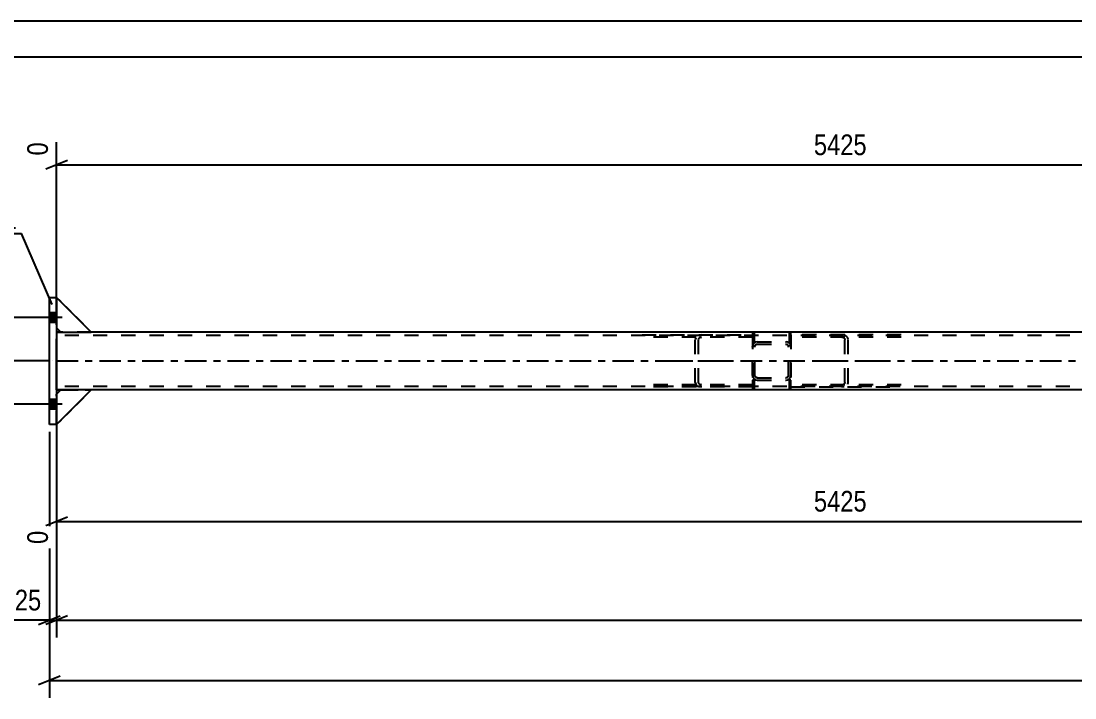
# Model space of a CAD drawing. Header units: millimetres. Extents: x -178 to 1011, y -683 to 158.
# Drawn here: x -0.9 to 145, y 64.3 to 157.9 of the extents above; entities that cross this region are included whole.
import ezdxf

# ---------------------------------------------------------------- set-up
doc = ezdxf.new("R2010")
doc.units = ezdxf.units.MM
doc.linetypes.add('DXK_LINE_DOT2', pattern=[3.9198, 1.9599, -1.9599])
doc.linetypes.add('DXK_LINE_DOT3', pattern=[5.9187, 2.979, -0.9799, 0.9799, -0.9799])
doc.styles.add('Arial Narrow', font='ARIALN.TTF', dxfattribs={"height": 0.2})

# ---------------------------------------------------------------- blocks, each defined once
blk = doc.blocks.new('Unknown-389678143-1162')
at = {"color": 5, "linetype": 'Continuous'}
for p, q in [((1011.04, 157.93), (-177.96, 157.93)), ((1006.04, 152.93), (-172.96, 152.93))]:
    blk.add_line(p, q, dxfattribs=at)
blk = doc.blocks.new('Part-389678143-3690 - 3668')
at = {"color": 7, "linetype": 'DXK_LINE_DOT2'}
for p, q in [((100.63, 108.26), (100.39, 108.26)), ((100.39, 108.26), (100.39, 107.06)), ((100.63, 107.06), (100.63, 108.26)), ((100.39, 107.06), (100.63, 107.06))]:
    blk.add_line(p, q, dxfattribs=at)
at = {"color": 7, "linetype": 'DXK_LINE_DOT3'}
blk.add_line((100.51, 107.66), (100.51, 107.66), dxfattribs=at)
blk = doc.blocks.new('Part-389678143-3741 - 3668')
at = {"color": 7, "linetype": 'DXK_LINE_DOT2'}
for p, q in [((4.03, 106.3), (4.63, 106.9)), ((8.83, 106.9), (4.03, 102.1)), ((4.63, 106.9), (8.83, 106.9)), ((4.03, 102.1), (4.03, 106.3))]:
    blk.add_line(p, q, dxfattribs=at)
at = {"color": 7, "linetype": 'DXK_LINE_DOT3'}
for p, q in [((4.03, 106.9), (8.83, 106.9)), ((8.83, 106.9), (4.03, 102.1))]:
    blk.add_line(p, q, dxfattribs=at)
blk = doc.blocks.new('Part-389678143-3689 - 3668')
at = {"color": 7, "linetype": 'DXK_LINE_DOT2'}
for p, q in [((100.63, 114.74), (100.39, 114.74)), ((100.39, 114.74), (100.39, 113.54)), ((100.63, 113.54), (100.63, 114.74)), ((100.39, 113.54), (100.63, 113.54))]:
    blk.add_line(p, q, dxfattribs=at)
at = {"color": 7, "linetype": 'DXK_LINE_DOT3'}
blk.add_line((100.51, 114.14), (100.51, 114.14), dxfattribs=at)
blk = doc.blocks.new('Part-389678143-3691 - 3668')
at = {"color": 7, "linetype": 'DXK_LINE_DOT2'}
for p, q in [((105.67, 114.74), (105.43, 114.74)), ((105.43, 114.74), (105.43, 113.54)), ((105.67, 113.54), (105.67, 114.74)), ((105.43, 113.54), (105.67, 113.54))]:
    blk.add_line(p, q, dxfattribs=at)
at = {"color": 7, "linetype": 'DXK_LINE_DOT3'}
blk.add_line((105.55, 114.14), (105.55, 114.14), dxfattribs=at)
blk = doc.blocks.new('Part-389678143-3692 - 3668')
at = {"color": 7, "linetype": 'DXK_LINE_DOT2'}
for p, q in [((105.67, 108.26), (105.43, 108.26)), ((105.43, 108.26), (105.43, 107.06)), ((105.67, 107.06), (105.67, 108.26)), ((105.43, 107.06), (105.67, 107.06))]:
    blk.add_line(p, q, dxfattribs=at)
at = {"color": 7, "linetype": 'DXK_LINE_DOT3'}
blk.add_line((105.55, 107.66), (105.55, 107.66), dxfattribs=at)
blk = doc.blocks.new('Part-389678143-3905 - 3668')
at = {"color": 7, "linetype": 'DXK_LINE_DOT2'}
for p, q in [((85.08, 114.5), (100.39, 114.5)), ((100.39, 114.18), (85.08, 114.18)), ((92.51, 114.1), (92.44, 113.86)), ((92.44, 107.94), (92.44, 113.86)), ((92.88, 113.86), (92.92, 113.98)), ((92.88, 107.94), (92.88, 113.86)), ((93.32, 114.5), (92.99, 114.45)), ((93.15, 114.15), (93.32, 114.18)), ((100.39, 114.5), (100.39, 107.3)), ((100.39, 107.62), (85.08, 107.62)), ((100.39, 107.3), (85.08, 107.3)), ((92.44, 107.94), (92.51, 107.69)), ((92.92, 107.82), (92.88, 107.94)), ((92.99, 107.35), (93.32, 107.3)), ((93.32, 107.62), (93.15, 107.64))]:
    blk.add_line(p, q, dxfattribs=at)
at = {"color": 7, "linetype": 'DXK_LINE_DOT3'}
blk.add_line((89.15, 110.9), (97.39, 110.9), dxfattribs=at)
at = {"color": 7, "linetype": 'DXK_LINE_DOT2'}
for centre, radius, start, end in [((93.25, 113.77), 0.401, 104.5547, 147.5896), ((93.19, 108.12), 0.802, 212.4104, 255.4453), ((93.25, 108.03), 0.401, 212.4104, 255.4453)]:
    blk.add_arc(centre, radius, start, end, dxfattribs=at)
blk = doc.blocks.new('Part-389678143-3735 - 3668')
at = {"color": 7, "linetype": 'DXK_LINE_DOT2'}
for p, q in [((4.03, 106.3), (4.63, 106.9)), ((8.83, 106.9), (4.03, 102.1)), ((4.63, 106.9), (8.83, 106.9)), ((4.03, 102.1), (4.03, 106.3))]:
    blk.add_line(p, q, dxfattribs=at)
at = {"color": 7, "linetype": 'DXK_LINE_DOT3'}
for p, q in [((4.03, 106.9), (8.83, 106.9)), ((8.83, 106.9), (4.03, 102.1))]:
    blk.add_line(p, q, dxfattribs=at)
blk = doc.blocks.new('Part-389678143-3873 - 3668')
at = {"color": 2, "linetype": 'Continuous'}
for p, q in [((3.03, 102.1), (3.03, 119.7)), ((3.03, 119.7), (4.03, 119.7)), ((4.03, 119.7), (4.03, 102.1)), ((4.03, 102.1), (3.03, 102.1))]:
    blk.add_line(p, q, dxfattribs=at)
at = {"color": 7, "linetype": 'DXK_LINE_DOT3'}
blk.add_line((3.53, 110.9), (3.53, 110.9), dxfattribs=at)
blk = doc.blocks.new('Part-389678143-3738 - 3668')
at = {"color": 2, "linetype": 'Continuous'}
for p, q in [((4.03, 106.3), (4.63, 106.9)), ((8.83, 106.9), (4.03, 102.1)), ((8.83, 106.9), (4.63, 106.9))]:
    blk.add_line(p, q, dxfattribs=at)
at = {"color": 7, "linetype": 'DXK_LINE_DOT3'}
for p, q in [((4.03, 106.9), (8.83, 106.9)), ((8.83, 106.9), (4.03, 102.1))]:
    blk.add_line(p, q, dxfattribs=at)
at = {"color": 7, "linetype": 'DXK_LINE_DOT2'}
blk.add_line((4.03, 102.1), (4.03, 106.3), dxfattribs=at)
blk = doc.blocks.new('Part-389678143-3744 - 3668')
at = {"color": 7, "linetype": 'DXK_LINE_DOT2'}
for p, q in [((8.83, 114.9), (4.03, 119.7)), ((4.03, 119.7), (4.03, 115.5)), ((4.03, 115.5), (4.63, 114.9)), ((4.63, 114.9), (8.83, 114.9))]:
    blk.add_line(p, q, dxfattribs=at)
at = {"color": 7, "linetype": 'DXK_LINE_DOT3'}
for p, q in [((8.83, 114.9), (4.03, 119.7)), ((4.03, 114.9), (8.83, 114.9))]:
    blk.add_line(p, q, dxfattribs=at)
blk = doc.blocks.new('Part-389678143-3747 - 3668')
at = {"color": 2, "linetype": 'Continuous'}
for p, q in [((8.83, 114.9), (4.03, 119.7)), ((4.03, 115.5), (4.63, 114.9)), ((4.63, 114.9), (8.83, 114.9))]:
    blk.add_line(p, q, dxfattribs=at)
at = {"color": 7, "linetype": 'DXK_LINE_DOT2'}
blk.add_line((4.03, 119.7), (4.03, 115.5), dxfattribs=at)
at = {"color": 7, "linetype": 'DXK_LINE_DOT3'}
for p, q in [((8.83, 114.9), (4.03, 119.7)), ((4.03, 114.9), (8.83, 114.9))]:
    blk.add_line(p, q, dxfattribs=at)
blk = doc.blocks.new('Part-389678143-3750 - 3668')
at = {"color": 7, "linetype": 'DXK_LINE_DOT2'}
for p, q in [((8.83, 114.9), (4.03, 119.7)), ((4.03, 119.7), (4.03, 115.5)), ((4.03, 115.5), (4.63, 114.9)), ((4.63, 114.9), (8.83, 114.9))]:
    blk.add_line(p, q, dxfattribs=at)
at = {"color": 7, "linetype": 'DXK_LINE_DOT3'}
for p, q in [((8.83, 114.9), (4.03, 119.7)), ((4.03, 114.9), (8.83, 114.9))]:
    blk.add_line(p, q, dxfattribs=at)
blk = doc.blocks.new('Bolt-389678143-3804 - 3668')
at = {"linetype": 'Continuous'}
for points in [[(3.03, 117.56), (3.03, 116.24), (4.03, 116.24), (4.03, 117.56)], [(3.03, 117.56), (3.03, 116.24), (4.03, 116.24), (4.03, 117.56)], [(3.03, 105.56), (3.03, 104.24), (4.03, 104.24), (4.03, 105.56)], [(3.03, 105.56), (3.03, 104.24), (4.03, 104.24), (4.03, 105.56)]]:
    blk.add_hatch(color=1, dxfattribs=at).paths.add_polyline_path(points)
at = {"color": 1, "linetype": 'Continuous'}
for p, q in [((4.79, 116.9), (0.03, 116.9)), ((4.79, 116.9), (0.03, 116.9)), ((4.03, 117.56), (3.03, 117.56)), ((4.03, 117.56), (3.03, 117.56)), ((4.03, 116.24), (3.03, 116.24)), ((4.03, 116.24), (3.03, 116.24)), ((4.03, 105.56), (3.03, 105.56)), ((4.03, 105.56), (3.03, 105.56)), ((4.79, 104.9), (0.03, 104.9)), ((4.79, 104.9), (0.03, 104.9)), ((4.03, 104.24), (3.03, 104.24)), ((4.03, 104.24), (3.03, 104.24))]:
    blk.add_line(p, q, dxfattribs=at)
blk = doc.blocks.new('Part-389678143-3892 - 3668')
at = {"color": 7, "linetype": 'DXK_LINE_DOT2'}
for p, q in [((100.44, 113.14), (100.39, 112.9)), ((100.39, 108.9), (100.39, 112.9)), ((100.71, 112.9), (100.73, 113.02)), ((100.71, 108.9), (100.71, 112.9)), ((101.03, 113.54), (100.78, 113.49)), ((100.91, 113.19), (101.03, 113.22)), ((101.03, 113.54), (105.03, 113.54)), ((101.03, 113.22), (105.03, 113.22)), ((105.27, 113.49), (105.03, 113.54)), ((105.03, 113.22), (105.15, 113.19)), ((105.32, 113.02), (105.35, 112.9)), ((105.35, 108.9), (105.35, 112.9)), ((105.67, 112.9), (105.62, 113.14)), ((105.67, 108.9), (105.67, 112.9)), ((100.39, 108.9), (100.44, 108.65)), ((100.73, 108.78), (100.71, 108.9)), ((100.78, 108.31), (101.03, 108.26)), ((101.03, 108.58), (100.91, 108.6)), ((101.03, 108.58), (105.03, 108.58)), ((101.03, 108.26), (105.03, 108.26)), ((105.15, 108.6), (105.03, 108.58)), ((105.03, 108.26), (105.27, 108.31)), ((105.35, 108.9), (105.32, 108.78)), ((105.62, 108.65), (105.67, 108.9))]:
    blk.add_line(p, q, dxfattribs=at)
at = {"color": 7, "linetype": 'DXK_LINE_DOT3'}
blk.add_line((103.03, 110.9), (103.03, 110.9), dxfattribs=at)
at = {"color": 7, "linetype": 'DXK_LINE_DOT2'}
for centre, radius, start, end in [((101.03, 112.9), 0.64, 112.5, 157.5), ((101.03, 112.9), 0.32, 112.5, 157.5), ((105.03, 112.9), 0.32, 22.5, 67.5), ((105.03, 112.9), 0.64, 22.5, 67.5), ((101.03, 108.9), 0.64, 202.5, 247.5), ((101.03, 108.9), 0.32, 202.5, 247.5), ((105.03, 108.9), 0.32, 292.5, 337.5), ((105.03, 108.9), 0.64, 292.5, 337.5)]:
    blk.add_arc(centre, radius, start, end, dxfattribs=at)
blk = doc.blocks.new('Part-389678143-3906 - 3668')
at = {"color": 7, "linetype": 'DXK_LINE_DOT2'}
for p, q in [((105.67, 114.5), (105.67, 107.3)), ((120.97, 114.5), (105.67, 114.5)), ((120.97, 114.18), (105.67, 114.18)), ((113.07, 114.45), (112.73, 114.5)), ((112.73, 114.18), (112.9, 114.15)), ((113.14, 113.98), (113.17, 113.86)), ((113.17, 107.94), (113.17, 113.86)), ((113.61, 113.86), (113.55, 114.1)), ((113.61, 107.94), (113.61, 113.86)), ((120.97, 107.62), (105.67, 107.62)), ((105.67, 107.3), (120.97, 107.3)), ((112.9, 107.64), (112.73, 107.62)), ((112.73, 107.3), (113.07, 107.35)), ((113.17, 107.94), (113.14, 107.82)), ((113.55, 107.69), (113.61, 107.94))]:
    blk.add_line(p, q, dxfattribs=at)
at = {"color": 7, "linetype": 'DXK_LINE_DOT3'}
blk.add_line((108.67, 110.9), (116.91, 110.9), dxfattribs=at)
at = {"color": 7, "linetype": 'DXK_LINE_DOT2'}
for centre, radius, start, end in [((112.8, 113.77), 0.401, 32.4104, 75.4453), ((112.87, 113.67), 0.802, 32.4104, 75.4453), ((112.8, 108.03), 0.401, 284.5547, 327.5896)]:
    blk.add_arc(centre, radius, start, end, dxfattribs=at)
blk = doc.blocks.new('Part-389678143-3976 - 3668')
at = {"color": 2, "linetype": 'Continuous'}
for p, q in [((4.63, 114.9), (4.03, 114.9)), ((4.03, 107.86), (4.03, 113.94)), ((221.03, 114.9), (8.83, 114.9)), ((4.63, 106.9), (4.03, 106.9)), ((221.03, 106.9), (8.83, 106.9))]:
    blk.add_line(p, q, dxfattribs=at)
at = {"color": 7, "linetype": 'DXK_LINE_DOT2'}
for p, q in [((4.03, 114.9), (4.03, 113.94)), ((4.03, 114.9), (4.03, 114.62)), ((842.03, 114.42), (4.03, 114.42)), ((8.83, 114.9), (4.63, 114.9)), ((4.03, 106.9), (4.03, 107.86)), ((842.03, 107.38), (4.03, 107.38)), ((8.83, 106.9), (4.63, 106.9))]:
    blk.add_line(p, q, dxfattribs=at)
at = {"color": 7, "linetype": 'DXK_LINE_DOT3'}
blk.add_line((4.03, 110.9), (842.03, 110.9), dxfattribs=at)
blk = doc.blocks.new('StraightDimension-389678143-4162 - 3668')
at = {"color": 7, "linetype": 'Continuous'}
for p, q in [((3.03, 101.1), (3.03, 72.63)), ((4.03, 101.1), (4.03, 72.63)), ((3.03, 75.03), (-2.88, 75.03)), ((3.03, 75.03), (-2.88, 75.03)), ((1.53, 74.43), (4.53, 75.63)), ((5.53, 75.63), (2.53, 74.43)), ((3.03, 75.03), (4.03, 75.03))]:
    blk.add_line(p, q, dxfattribs=at)
at = {"color": 0}
blk.add_wipeout([(2.5, 75.78), (2.5, 79.98), (-2.35, 79.98), (-2.35, 75.78)], dxfattribs=at)
at = {"color": 3, "style": 'Arial Narrow'}
blk.add_text('25', height=2.863, dxfattribs=at).set_placement((-1.75, 76.38))
blk = doc.blocks.new('StraightDimension-389678143-4179 - 3668')
at = {"color": 7, "linetype": 'Continuous'}
for p, q in [((4.03, 101.1), (4.03, 72.63)), ((5.53, 75.63), (2.53, 74.43)), ((4.03, 75.03), (842.03, 75.03))]:
    blk.add_line(p, q, dxfattribs=at)
blk = doc.blocks.new('StraightDimension-389678143-4242 - 3668')
at = {"color": 7, "linetype": 'Continuous'}
for p, q in [((4.03, 115.9), (4.03, 141.16)), ((5.53, 138.63), (2.53, 137.43)), ((4.03, 138.03), (221.03, 138.03))]:
    blk.add_line(p, q, dxfattribs=at)
at = {"color": 0}
blk.add_wipeout([(116.78, 138.78), (116.78, 142.98), (108.27, 142.98), (108.27, 138.78)], dxfattribs=at)
at = {"color": 3, "style": 'Arial Narrow'}
blk.add_text('5425', height=2.863, dxfattribs=at).set_placement((108.87, 139.38))
at = {"color": 0, "linetype": 'Continuous'}
blk.add_wipeout([(3.43, 141.76), (-0.77, 141.76), (-0.77, 138.73), (3.43, 138.73)], dxfattribs=at)
at = {"color": 3, "linetype": 'Continuous', "style": 'Arial Narrow'}
blk.add_text('0', height=2.86, rotation=90.0002, dxfattribs=at).set_placement((2.83, 139.33))
blk = doc.blocks.new('StraightDimension-389678143-4149 - 3668')
at = {"color": 7, "linetype": 'Continuous'}
for p, q in [((3.03, 101.1), (3.03, 64.28)), ((4.53, 67.28), (1.53, 66.08)), ((3.03, 66.68), (843.03, 66.68))]:
    blk.add_line(p, q, dxfattribs=at)
blk = doc.blocks.new('StraightDimension-389678143-26232 - 3668')
at = {"color": 7, "linetype": 'Continuous'}
for p, q in [((4.03, 105.9), (4.03, 85.58)), ((5.53, 89.31), (2.53, 88.11)), ((4.03, 88.71), (221.03, 88.71))]:
    blk.add_line(p, q, dxfattribs=at)
at = {"color": 0}
blk.add_wipeout([(116.78, 89.46), (116.78, 93.66), (108.27, 93.66), (108.27, 89.46)], dxfattribs=at)
at = {"color": 3, "style": 'Arial Narrow'}
blk.add_text('5425', height=2.863, dxfattribs=at).set_placement((108.87, 90.06))
at = {"color": 0, "linetype": 'Continuous'}
blk.add_wipeout([(3.43, 88.01), (-0.77, 88.01), (-0.77, 84.98), (3.43, 84.98)], dxfattribs=at)
at = {"color": 3, "linetype": 'Continuous', "style": 'Arial Narrow'}
blk.add_text('0', height=2.86, rotation=90.0002, dxfattribs=at).set_placement((2.83, 85.58))
blk = doc.blocks.new('StraightDimension-389678143-45308 - 3668')
at = {"color": 7, "linetype": 'Continuous'}
for p, q in [((-5.96, 116.9), (-5.96, 124.63)), ((-5.96, 116.9), (-5.96, 124.63)), ((-6.56, 118.4), (-5.36, 115.4)), ((0.03, 116.9), (-8.81, 116.9)), ((-5.96, 110.9), (-5.96, 116.9)), ((-5.36, 109.4), (-6.56, 112.4)), ((3.03, 110.9), (-8.81, 110.9))]:
    blk.add_line(p, q, dxfattribs=at)
at = {"color": 0}
blk.add_wipeout([(-6.71, 124.11), (-10.91, 124.11), (-10.91, 117.42), (-6.71, 117.42)], dxfattribs=at)
at = {"color": 3, "style": 'Arial Narrow'}
blk.add_text('150', height=2.863, rotation=90.0002, dxfattribs=at).set_placement((-7.31, 118.02))
blk = doc.blocks.new('StraightDimension-389678143-45309 - 3668')
at = {"color": 7, "linetype": 'Continuous'}
for p, q in [((-6.56, 112.4), (-5.36, 109.4)), ((3.03, 110.9), (-8.81, 110.9)), ((-5.96, 104.9), (-5.96, 110.9)), ((-5.36, 103.4), (-6.56, 106.4)), ((0.03, 104.9), (-8.81, 104.9)), ((-5.96, 104.9), (-5.96, 97.16)), ((-5.96, 104.9), (-5.96, 97.16))]:
    blk.add_line(p, q, dxfattribs=at)
at = {"color": 0}
blk.add_wipeout([(-6.71, 104.37), (-10.91, 104.37), (-10.91, 97.69), (-6.71, 97.69)], dxfattribs=at)
at = {"color": 3, "style": 'Arial Narrow'}
blk.add_text('150', height=2.863, rotation=90.0002, dxfattribs=at).set_placement((-7.31, 98.29))
blk = doc.blocks.new('Mark-389678143-3869 - 3668')
at = {"color": 0}
blk.add_wipeout([(-1.45, 129.14), (-1.45, 132.14), (-7.66, 132.14), (-7.66, 129.14)], dxfattribs=at)
blk.add_wipeout([(-1.45, 129.14), (-1.45, 132.14), (-7.66, 132.14), (-7.66, 129.14)], dxfattribs=at)
at = {"color": 30, "linetype": 'Continuous'}
for p in [(-8.26, 128.54), (3.4, 118.7)]:
    blk.add_line(p, (-0.85, 128.54), dxfattribs=at)
at = {"color": 3, "style": 'Arial Narrow'}
blk.add_text('SP1', height=2.863, dxfattribs=at).set_placement((-7.66, 129.14))

msp = doc.modelspace()

# ---------------------------------------------------------------- block references
for name in ['Unknown-389678143-1162', 'Part-389678143-3873 - 3668', 'Part-389678143-3744 - 3668', 'Part-389678143-3747 - 3668', 'Part-389678143-3750 - 3668', 'Bolt-389678143-3804 - 3668', 'Part-389678143-3976 - 3668', 'Part-389678143-3905 - 3668', 'Part-389678143-3689 - 3668', 'Part-389678143-3691 - 3668', 'Part-389678143-3906 - 3668', 'Part-389678143-3892 - 3668', 'Part-389678143-3690 - 3668', 'Part-389678143-3692 - 3668', 'Part-389678143-3741 - 3668', 'Part-389678143-3735 - 3668', 'Part-389678143-3738 - 3668']:
    msp.add_blockref(name, (0, 0))

# ---------------------------------------------------------------- next in the draw order: block references
for name in ['StraightDimension-389678143-4242 - 3668', 'StraightDimension-389678143-4162 - 3668']:
    msp.add_blockref(name, (0, 0))

# ---------------------------------------------------------------- next in the draw order: block references
for name in ['StraightDimension-389678143-45308 - 3668', 'StraightDimension-389678143-4179 - 3668']:
    msp.add_blockref(name, (0, 0))

# ---------------------------------------------------------------- next in the draw order: block references
for name in ['Mark-389678143-3869 - 3668', 'StraightDimension-389678143-4149 - 3668']:
    msp.add_blockref(name, (0, 0))

# ---------------------------------------------------------------- next in the draw order: block references
msp.add_blockref('StraightDimension-389678143-26232 - 3668', (0, 0))

# ---------------------------------------------------------------- next in the draw order: block references
msp.add_blockref('StraightDimension-389678143-45309 - 3668', (0, 0))

doc.saveas('drawing.dxf')
